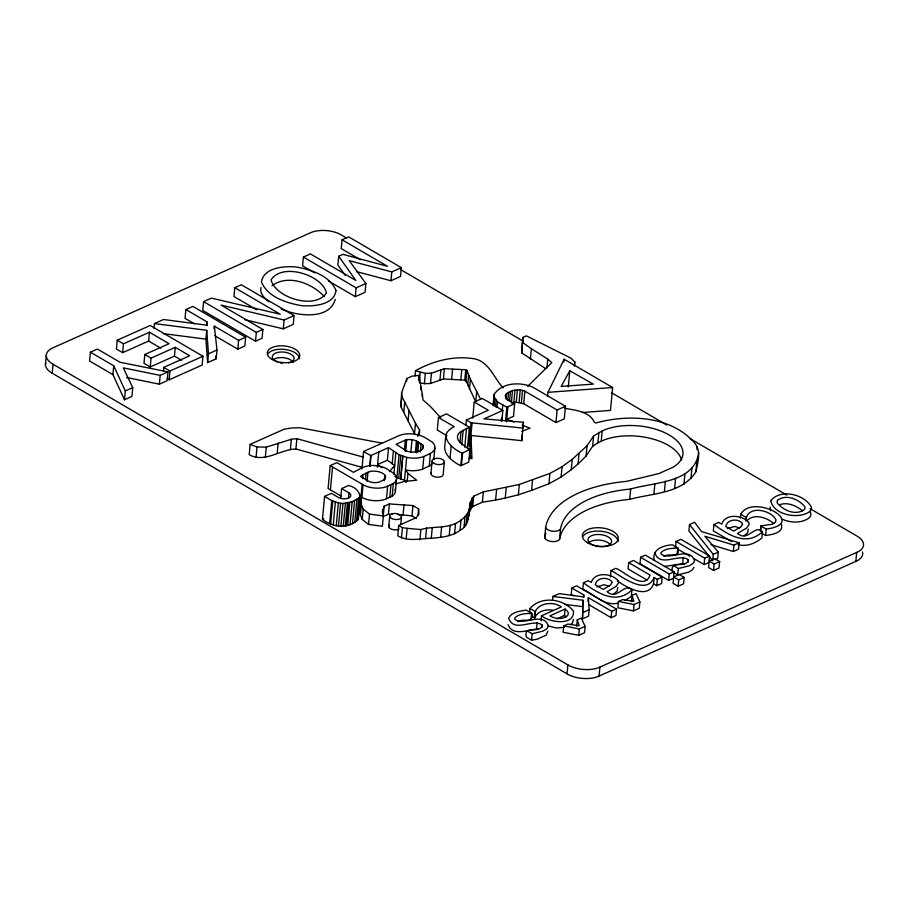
<?xml version="1.0" encoding="UTF-8"?>
<svg xmlns="http://www.w3.org/2000/svg" width="909" height="909" viewBox="0 0 909 909"><rect width="100%" height="100%" fill="white"/><g stroke="black" fill="none" stroke-linecap="round" stroke-linejoin="round"><path stroke-width="1.36" d="M573.624 595.781L571.238 594.384L571.829 588.009L583.794 594.997L583.748 596.929L559.228 593.634L552.888 596.463L552.536 600.292M382.291 512.142L384.132 506.256L389.37 503.916L412.959 505.563L418.594 508.858L418.947 513.937L416.22 517.653L398.71 525.47L397.756 535.787C407.891 542.025 420.31 538.435 431.275 538.287C441.138 537.367 451.898 536.56 460.045 530.322C473.464 523.561 465.715 505.915 473.714 496.178L483.327 491.894L519.323 484.486L549.9 473.419L562.046 466.726L572.238 459.34L587.032 445.762L593.6 435.979L602.19 430.911A46.973 24.054 5.3 0 1 666.899 433.718A46.973 24.054 5.3 0 1 672.774 467.362L658.752 473.623L626.267 481.406A115.25 59.005 5.3 0 0 545.65 527.402L544.696 537.719A7.692 3.943 5.3 0 0 551.615 541.514A7.692 3.943 5.3 0 0 559.535 539.389A100.308 51.358 5.3 0 1 629.698 499.359C652.196 493.121 682.068 493.826 695.919 471.726C697.851 462.226 701.589 450.728 694.271 442.569C670.569 415.652 628.13 414.027 595.69 423.026L594.236 422.174C589.327 410.993 574.965 410.345 564.512 408.232M469.146 515.073L470.203 502.086M476.714 391.552L475.759 401.869L465.976 380.769L464.772 380.064L443.422 379.008L430.514 383.484L424.367 383.678L419.276 382.632M415.015 375.883L415.493 370.724L425.321 373.36L431.468 373.167L444.376 368.69L465.726 369.747L466.942 370.452L470.385 379.167L480.747 399.437M545.627 368.622L521.652 352.84L522.902 337.409L526.379 335.864L570.954 358.18L574.761 361.884L574.443 365.929M521.652 352.84L522.902 337.409M335.228 299.391C329.49 320.491 296.641 316.037 281.211 308.98M573.488 619.438L572.363 623.142L570.591 624.733M260.94 287.437C259.417 293.516 264.564 298.368 268.871 301.788M469.26 458.454L471.964 458.602L470.919 435.479L521.743 440.66L522.266 434.843M501.848 421.208L502.836 410.436L483.974 418.867L523.436 422.265L522.902 428.082L471.078 422.799L466.351 420.038L465.851 425.423M770.128 507.006L770.616 510.813M45.45 364.509L46.279 355.544M862.516 552.047A22.191 11.363 5.3 0 1 855.846 561.376L599.099 676.057A22.327 11.431 5.3 0 1 567.057 673.853L52.222 373.224L53.052 364.259A22.395 11.465 5.3 0 1 53.063 347.749L309.81 233.079A21.771 11.147 5.3 0 1 341.852 235.272L346.749 238.135M167.983 371.883L120.011 362.248L97.411 349.056L90.4 352.192L89.582 360.998L112.921 374.622L124.488 399.755L131.93 396.426L132.748 387.62L123.306 367.861L160.177 375.372L167.983 371.883L167.165 380.689L159.359 384.177L126.578 377.496M112.921 374.622L113.739 365.816L90.4 352.192M167.063 378.599L169.142 379.803L202.139 365.066L202.957 356.26L150.224 325.467L117.227 340.205L116.409 349.011L122.647 352.658L148.621 341.045L160.859 348.192M122.647 352.658L123.465 343.841L149.44 332.239L169.029 343.682L144.815 354.487L143.997 363.293L150.235 366.941L174.437 356.123L181.664 360.35M124.488 399.755L125.306 390.95L113.739 365.816M148.621 341.045L149.44 332.239M150.235 366.941L151.053 358.135L175.255 347.318L189.708 355.76L163.734 367.361L163.381 371.133M153.973 328.615L154.439 323.581L163.552 319.513L207.332 325.252L206.945 321.843L185.879 309.537L185.061 318.355L194.424 323.82M159.359 384.177L160.177 375.372M169.142 379.803L169.96 370.997L202.957 356.26M174.437 356.123L175.255 347.318M256.702 309.787L233.965 296.504L234.783 287.698L280.256 314.253L211.467 298.118L203.593 301.629L202.775 310.435L255.52 341.227L262.076 338.307L262.894 329.49L221.137 305.106L284.119 320.013L294.073 315.559L293.255 324.377L283.301 328.819L244.964 319.752M206.604 325.627L206.945 321.843M214.751 335.682L237.794 349.147L244.816 346.011L245.635 337.205L238.612 340.341L214.354 326.172L216.99 349.988L216.172 358.805L207.638 362.611L205.911 339.114L206.729 330.308L154.439 323.581M207.638 362.611L208.456 353.806L206.729 330.308M214.115 328.683L214.354 326.172M237.794 349.147L238.612 340.341M255.52 341.227L256.338 332.421L262.894 329.49M381.757 443.069L299.947 427.753L291.55 427.98L284.153 429.184L250.134 444.376L249.18 454.693C264.769 463.329 280.108 449.432 295.914 448.989L362.248 467.385M256.065 457.307L257.02 446.989L250.134 444.376M265.348 457.466L266.303 447.148L291.346 439.263L296.868 438.672L363.202 457.079M283.301 328.819L284.119 320.013M277.188 453.466L278.143 443.149M360.384 259.758L341.25 248.589L342.068 239.783L387.507 266.314L342.943 254.361L338.693 256.258L355.851 280.449L310.412 253.918L303.401 257.054L302.583 265.86L314.844 273.018M290.391 449.58L291.346 439.263M295.914 448.989L296.868 438.672M338.693 256.258L337.875 265.064L345.227 275.438M341.614 488.576L348.567 485.463C365.645 489.906 359.578 505.484 358.305 518.834L357.862 519.891C348.056 529.231 332.444 527.447 322.456 519.289L324.581 496.394L331.399 493.348L338.591 497.553A7.408 3.795 5.3 0 0 349.749 497.371L350.488 496.553A7.408 3.795 5.3 0 0 349.011 492.894L341.614 488.576L340.739 497.996M330.217 465.59L363.884 485.213A17.43 8.931 5.3 0 0 387.643 486.167L393.824 483.168A17.839 9.135 5.3 0 0 393.733 473.282L386.314 468.612A17.021 8.715 5.3 0 0 368.531 465.749L363.214 467.135L353.442 472.328L336.841 462.636L330.217 465.59L328.092 488.485L341.091 496.064M330.421 489.837L332.546 466.953M329.649 523.493L331.774 500.598L324.581 496.394M330.637 523.936L332.762 501.041L331.774 500.598M333.262 524.8L335.376 501.916M328.342 280.904L355.317 296.652L356.135 287.846L365.884 283.494L349.249 260.667L391.79 271.916L401.358 267.644L400.539 276.461L390.972 280.733L356.658 271.655M336.228 525.788L338.353 502.904L332.762 501.041M338.466 526.152L340.591 503.268L338.353 502.904M340.864 526.391L342.988 503.495L352.169 501.768L358.68 498.166L360.43 495.939M343.25 526.231L345.375 503.347M365.884 283.494L365.066 292.3L355.317 296.652M345.272 526.016L347.397 503.132M348.511 498.28L349.011 492.894M346.568 525.686L348.692 502.791M347.67 525.402L349.795 502.518M350.045 524.652L352.169 501.768M352.476 523.573L354.601 500.677M354.794 522.243L356.919 499.348M356.567 521.05L358.68 498.166M361.941 468.953L363.566 451.455L399.778 435.309L404.107 434.207A18.748 9.601 5.3 0 1 414.118 434.104L416.629 434.536A18.748 9.601 5.3 0 1 425.332 437.797L431.968 441.922A19.18 9.817 5.3 0 1 430.423 453.432L429.264 466.01L422.708 469.033A18.305 9.374 5.3 0 1 405.744 470.021L407.948 473.339L416.697 480.225L404.63 481.372L395.722 483.94M358.169 515.028L358.305 518.834M358.544 510.983L359.044 505.597M359.544 500.211L360.044 494.826M357.862 519.891L359.987 497.007M362.168 484.247L359.782 509.733L360.441 515.085L362.248 519.471L368.554 524.425L382.394 526.266L383.348 515.948L382.53 509.563M362.646 478.702L363.009 474.657L370.304 471.407A10.76 5.511 5.3 0 1 384.677 474.862L385.598 476.293L385.257 479.123L379.383 481.997A8.42 4.306 5.3 0 1 369.043 481.44L360.487 476.441L363.009 474.657M360.441 515.085L361.407 504.768L360.737 499.416L361.884 497.314L363.043 484.747M365.52 479.747L366.145 473.021M362.248 519.471L363.202 509.154L361.407 504.768M367.1 481.475L367.975 472.055M369.679 466.385L370.679 455.614L388.529 447.637L399.04 454.659L406.914 457.443A18.305 9.374 5.3 0 0 423.867 456.466L430.423 453.432M370.088 466.203L371.077 455.432M390.972 280.733L391.79 271.916M368.554 524.425L369.508 514.108L363.202 509.154M377.36 467.158L378.758 452M384.268 480.611L384.791 475.032M389.461 471.646L394.699 465.374L387.37 460.215L388.529 447.637M384.132 506.256L383.178 516.562L388.416 514.233L392.404 514.426M361.884 497.314L362.714 497.791A17.43 8.931 5.3 0 0 386.484 498.734L387.643 486.167M392.188 463.908L393.358 451.341M386.484 498.734L389.791 497.325L390.961 484.747M388.416 514.233L389.37 503.916M388.734 526.618L389.688 516.301M393.858 474.396L395.858 452.796M401.63 392.552L400.88 406.687L414.538 433.593L415.493 423.276L401.835 396.369L401.63 392.552L406.891 378.496L412.175 376.133L419.049 375.372L423.128 400.074L430.014 406.062L440.729 417.731M392.188 496.03L393.358 483.463M400.88 406.687L401.835 396.369M395.381 491.564L396.551 478.986M404.789 480.338L396.915 477.543L399.04 454.659M403.744 412.334L404.71 402.017M406.653 381.076L406.891 378.496M398.665 478.418L400.789 455.523M400.574 479.179L402.698 456.284M400.755 479.236L402.88 456.341M404.425 449.91L405.323 440.138L407.05 439.74A9.056 4.636 5.3 0 1 411.936 439.717L412.913 439.888A9.056 4.636 5.3 0 1 416.447 441.047L422.753 445.012L422.367 449.205M405.13 451.091L406.164 439.911M408.084 420.867L409.039 410.561M405.664 450.978L406.709 439.808M406.641 457.386L404.516 480.27L406.164 482.531M400.755 524.448L401.483 516.71M397.733 514.687L403.062 514.96L404.016 504.643M401.471 537.958L402.437 527.64L398.71 525.47M407.232 481.077L407.948 473.339M410.834 452.307L411.993 439.729M418.56 380.53L419.049 375.372M419.39 381.337L420.231 372.315M406.187 538.662L407.141 528.345L402.437 527.64M420.628 389.541L420.867 386.961M415.413 452.228L416.447 441.047M416.663 452.818L417.697 441.649M422.287 396.642L422.526 394.063M419.276 434.093L419.64 430.23L415.493 423.276M417.788 451.955L418.697 442.172M416.504 518.516L412.004 515.88L412.959 505.563M424.367 383.678L425.321 373.36M420.333 451.966L421.106 443.581M417.992 515.301L418.594 508.858M430.514 383.484L431.468 373.167M422.708 469.033L423.867 456.466M419.901 539.855L420.867 529.549C432.025 526.152 444.467 528.606 455.523 523.516C463.079 519.778 469.601 513.665 470.101 504.756M430.923 473.6L432.093 461.022M439.933 380.223L440.888 369.906M425.651 537.969L426.605 527.652M433.843 459.238L434.877 448.069M467.396 448.762L469.396 427.219L446.546 413.879L438.456 417.492L437.297 430.059L446.978 435.718M443.422 379.008L444.376 368.69M431.275 538.287L432.229 527.97M469.396 427.219L459.863 432.275A20.771 10.635 5.3 0 0 461.227 443.49L469.896 449.625L468.726 462.192L460.806 465.738A44.086 22.577 5.3 0 1 450.762 459.056L449.273 457.557A44.086 22.577 5.3 0 1 445.33 451.284L444.615 448.069L445.853 435.047L446.933 432.661A32.542 16.657 5.3 0 1 454.205 426.685L438.456 417.492M451.603 379.553L452.557 369.236M444.342 461.863L443.183 474.441A6.147 3.147 5.3 0 1 436.252 477.1A6.147 3.147 5.3 0 1 431.139 472.794M440.638 537.412L441.592 527.095M450.035 458.329L451.205 445.751M460.783 380.155L461.738 369.838M449.228 535.481L450.194 525.163M464.772 380.064L465.726 369.747M459.988 442.569L461.022 431.4M465.942 381.678L466.942 370.452M461.795 444.944L463.17 430.139M467.68 385.586L468.646 375.269M454.568 533.833L455.523 523.516M460.806 465.738L461.977 453.159L469.896 449.625M461.454 465.442L462.613 452.875M469.43 389.484L470.385 379.167M464.749 447.376L466.499 428.525M460.045 530.322L461.011 520.005M471.078 422.799L468.953 445.694L469.953 445.796L470.521 458.034M469.953 445.796L472.078 422.901M472.725 418.185L474.225 402.028L482.27 398.426L502.836 410.436M464.033 527.209L464.988 516.891M466.135 524.788L467.09 514.471M468.124 519.516L469.089 509.199M469.249 512.403L471.271 508.381L472.226 498.064M471.271 508.381L472.76 506.495L473.714 496.178M472.76 506.495L482.361 502.211L483.327 491.894M493.053 405.619L494.087 394.449C502.291 382.155 520.823 381.7 533.276 387.427L565.512 406.255L564.262 418.867L555.944 422.583L523.709 403.744L516.232 402.221L511.335 403.107L512.494 390.529L520.255 389.802L524.868 391.177L557.115 410.004L565.512 406.255M493.632 405.119L494.416 396.733M493.735 405.789L494.087 394.449M495.485 406.834L496.132 399.846M497.007 407.516L497.518 401.926L494.507 397.403M501.279 421.378L501.632 417.515M502.279 410.527L502.802 404.937M482.361 502.211L495.61 500.052L496.575 489.735M506.052 399.096L506.574 393.506L512.494 390.529M505.586 420.697L506.836 407.232L514.664 403.732L513.494 416.311L506.733 419.333L514.255 422.117M507.756 400.687L508.529 392.302M506.495 421.912L507.904 406.755M509.529 401.233L510.438 391.449M513.812 402.573L514.971 389.995M495.61 500.052L505.268 498.041L506.222 487.724M516.232 402.221L517.403 389.643M519.084 402.369L520.255 389.802M521.368 402.835L522.539 390.256M523.709 403.744L524.868 391.177M521.743 440.66L523.436 422.265M530.402 359.032L531.356 348.715L522.607 342.523M505.268 498.041L518.369 494.803L519.323 484.486M518.369 494.803L531.595 490.371L532.549 480.054M546.923 368.077L547.752 359.044L531.356 348.715M547.593 396.358L547.968 392.324L564.148 359.214L612.621 387.518L610.507 410.413L582.385 412.504M547.82 631.21L546.264 635.13L537.117 639.243L531.572 640.186L526.425 637.175C523.152 624.994 538.003 633.641 542.15 626.256L542.128 624.972C532.663 618.097 514.108 633.471 508.665 618.2C511.631 611.689 520.164 611.223 526.311 610.109L531.72 613.268C534.697 624.426 522.993 617.7 517.687 621.79M529.504 613.598L529.981 608.496C540.878 595.69 563.546 598.383 573.431 611.041C574.886 626.415 549.15 622.426 541.514 615.791L541.048 620.892M530.867 619.756L531.72 613.268M531.572 640.186L532.174 633.8L527.015 630.801M531.492 616.097L534.64 617.938C532.594 603.826 552.002 599.917 561.376 606.917L541.514 615.791M534.64 617.938L535.515 611.439M531.595 490.371L548.945 483.736L549.9 473.419M508.074 624.574C512.21 636.289 527.504 630.267 536.526 629.005L537.117 622.631M555.944 422.583L557.115 410.004M563.887 362.009L564.148 359.214M541.889 627.528L542.128 624.972M568.295 386.904L569.795 370.747L593.282 384.132L561.171 386.427L569.795 370.747M548.945 483.736L561.092 477.043L562.046 466.726M574.397 365.748L574.761 361.884M559.535 539.389L560.489 529.072A100.308 51.358 5.3 0 1 630.653 489.042C653.446 482.088 694.237 483.474 698.76 452.682M561.092 477.043L571.284 469.658L572.238 459.34M571.284 469.658L578.09 463.897L579.044 453.58M566.125 616.904L564.478 615.45L565.068 609.075L549.9 615.847C555.251 619.04 562.637 619.802 567.625 615.529L568.398 613.45L567.534 611.257L565.068 609.075M577.295 619.836L579.135 625.778L567.83 624.063L563.75 625.881L563.16 632.255L578.715 635.323L584.544 632.721L585.135 626.346L581.271 618.063L577.295 619.836L576.704 626.21M578.09 463.897L586.066 456.079L587.032 445.762M567.057 673.853L567.886 664.888L53.052 364.259M586.066 456.079L592.645 446.296L593.6 435.979M578.715 635.323L579.317 628.948L585.135 626.346M624.994 600.474L631.323 596.429L631.914 590.043C624.403 581.93 617.336 600.974 607.064 591.691L615.984 586.441L618.597 582.828L618.336 581.01C612.416 573.125 594.509 571.431 591.27 582.464L588.214 580.681L583.419 582.828L582.828 589.202C594.02 594.247 604.871 606.644 618.438 603.053M588.941 604.724L611.121 617.677L615.95 615.529L616.541 609.144L611.712 611.303L588.362 597.668L589.123 609.791L588.532 616.166L582.521 618.847L582.919 600.224L552.888 596.463M583.555 597.554L583.794 594.997M592.645 446.296L597.952 442.717L598.906 432.4M582.521 618.847L582.919 600.224M597.952 442.717L601.235 441.229L602.19 430.911M588.009 601.485L588.362 597.668M599.099 676.057L599.929 667.081L856.676 552.411A22.191 11.363 5.3 0 0 856.687 535.901L810.101 508.699M610.405 576.885L610.996 570.511L615.825 568.352C623.574 570.716 643.97 591.611 650.083 575.09L628.698 562.603L628.108 568.977L647.117 580.078M611.121 617.677L611.712 611.303M632.039 595.384L633.88 601.326L622.574 599.61L618.495 601.428L617.904 607.803L633.471 610.871L639.288 608.269L639.879 601.894L636.016 593.611L632.039 595.384L631.448 601.758M629.698 499.359L630.653 489.042M633.471 610.871L634.062 604.496L639.879 601.894M684.193 577.42L678.705 579.874L673.705 576.954L679.193 574.511L684.193 577.42L683.602 583.805L678.114 586.248L673.114 583.339L674.069 571.852L645.424 555.138L640.606 557.285L640.016 563.66L668.649 580.385L673.478 578.226M653.866 494.439L654.821 484.122M663.843 556.513C669.149 552.422 680.852 559.149 677.875 547.991L672.467 544.832C663.684 545.264 651.367 549.116 654.287 560.614M653.571 583.851L654.162 577.465L657.343 579.328L662.161 577.17L661.57 583.544L656.741 585.703L653.571 583.851C647.787 600.065 625.608 586.748 617.381 580.953M664.422 491.428L665.377 481.111M656.741 585.703L657.343 579.328M674.626 488.508L675.58 478.202M668.649 580.385L669.24 574.011L674.069 571.852M672.58 571.897C669.308 559.717 684.159 568.364 688.306 560.978L688.283 559.694C678.818 552.82 660.264 568.193 654.821 552.922M675.467 547.832L676.057 541.457L680.886 539.298L709.52 556.024L708.566 567.5L713.565 570.42L719.053 567.966L719.644 561.592L714.644 558.671L709.156 561.126L714.156 564.046L719.644 561.592M677.023 554.479L677.875 547.991M683.932 484.349L684.897 474.043M693.999 567.273L692.419 569.852L688.658 572.159L677.728 574.897L678.33 568.523L673.171 565.512M678.114 586.248L678.705 579.874M664.309 566.5L682.682 563.728L683.273 557.353M690.976 478.339L691.931 468.021M689.488 524.573L688.897 530.947L712.679 560.728L713.27 554.342L689.488 524.573L694.646 522.266L701.453 531.538L739.131 542.798L738.528 549.172L733.324 551.502L710.895 544.627M696.942 449.523L697.18 446.944M695.919 471.726L696.885 461.408M688.045 562.239L688.283 559.694M694.556 558.978L704.1 564.546L704.691 558.171L709.52 556.024M738.256 544.673C746.607 547.025 755.311 543.264 761.833 538.139L762.424 531.754C754.902 523.641 747.834 542.684 737.563 533.401L746.494 528.152L749.096 524.538L748.846 522.72C742.926 514.835 725.018 513.142 721.769 524.175L718.724 522.391L713.929 524.538L713.338 530.913L731.7 541.639M713.565 570.42L714.156 564.046M739.131 542.798L733.915 545.127L704.895 536.242L718.292 552.104L717.701 558.478L715.19 559.603M733.324 551.502L733.915 545.127M740.38 518.05L740.733 514.233C752.652 492.837 809.09 523.186 766.219 529.106L760.81 525.947L760.333 531.049M745.903 519.937C747.255 504.972 770.787 509.506 775.968 519.8L775.457 522.221L772.786 524.141L760.81 525.947M746.073 521.084L746.425 517.266M760.617 530.924L761.094 525.822M781.479 524.504C783.899 532.89 771.377 534.753 765.628 535.492L766.219 529.106M855.846 561.376L856.676 552.411M417.731 436.434L419.64 430.23M534.924 617.813C537.48 610.768 546.548 608.996 553.195 610.325M654.162 577.465C646.163 596.565 620.302 575.283 610.996 570.511M506.574 393.506L505.211 395.654L506.006 397.767L507.722 399.687L514.664 403.732M527.674 386.325L551.808 362.6L547.752 359.044M747.096 520.482C754.584 513.267 766.719 517.528 773.661 523.425M271.973 285.71C288.153 273.825 312.014 283.21 324.399 296.607M631.914 590.043C615.95 604.974 598.02 593.27 583.419 582.828M762.424 531.754C746.448 546.684 728.529 534.981 713.929 524.538M613.745 593.963L617.097 591.1L617.745 587.384M744.255 535.674L747.596 532.81L748.255 529.095M596.929 586.907L604.167 584.714L609.269 586.271M727.439 528.618L734.677 526.425L739.778 527.981M389.791 497.325L392.654 495.735A17.839 9.135 5.3 0 0 395.074 489.235M185.879 309.537L192.89 306.413L245.635 337.205M234.783 287.698L241.34 284.767L294.073 315.559M342.068 239.783L348.624 236.851L401.358 267.644M125.306 390.95L132.748 387.62M208.456 353.806L216.99 349.988M415.493 370.724C432.729 361.123 452.796 355.726 472.521 358.544C488.485 360.089 493.61 377.746 503.132 387.927M405.323 440.138L396.108 444.251L406.664 451.103A11.567 5.92 5.3 0 0 419.367 451.148A11.567 5.92 5.3 0 0 422.753 445.012M466.351 420.038L488.292 410.243L474.225 402.028M387.37 460.215L377.599 464.579L381.996 467.817M322.456 519.289L323.729 518.721M571.829 588.009L576.647 585.851L616.541 609.144M628.698 562.603L633.528 560.455L662.161 577.17M556.887 618.836L564.478 615.45M583.124 612.473L589.123 609.791M713.27 554.342L718.292 552.104M704.1 564.546L708.929 562.398M779.467 504.836C787.535 501.586 796.239 505.881 802.602 510.778M564.398 627.369L556.535 628.005L548.002 625.869M521.755 431.332L530.072 428.207L522.164 425.162M678.33 568.523L689.249 565.784L693.01 563.478L694.59 560.887C689.476 545.616 670.365 561.126 660.934 553.967L660.968 552.661C665.206 548.32 671.933 548.286 677.614 548.104M532.174 633.8L543.093 631.062L546.854 628.755L548.434 626.176C543.321 610.893 524.209 626.415 514.778 619.245L514.812 617.938C519.05 613.598 525.777 613.564 531.47 613.382M547.968 392.324L612.621 387.518M257.02 446.989L266.303 447.148M407.141 528.345L420.867 529.549M340.591 503.268L342.988 503.495M403.062 514.96L412.004 515.88M564.58 604.383L582.328 606.598M163.256 333.626L205.911 339.114M369.508 514.108L383.348 515.948M682.682 563.728L684.522 564.046M536.526 629.005L538.367 629.323M618.495 601.428L634.062 604.496M563.75 625.881L579.317 628.948M782.479 519.312C790.5 522.72 800.386 523.425 808.044 518.687A16.203 8.295 5.3 0 0 810.873 513.585L810.226 511.619M497.518 401.926L506.836 407.232M400.687 269.632L523.266 341.205M611.53 392.745L666.683 424.957M689.976 438.558L786.819 495.098M303.401 257.054L356.135 287.846M740.733 514.233L746.141 517.391M762.378 533.594L765.628 535.492M676.057 541.457L704.691 558.171M677.853 549.218L689.783 556.194M673.614 572.5L677.728 574.897M203.593 301.629L256.338 332.421M640.606 557.285L669.24 574.011M363.566 451.455L370.679 455.614M394.801 476.305L396.915 477.543M144.815 354.487L151.053 358.135M117.227 340.205L123.465 343.841M163.734 367.361L169.96 370.997M529.981 608.496L535.231 611.564M445.785 435.502L446.489 438.706A44.086 22.577 5.3 0 0 450.444 444.99L451.921 446.489A44.086 22.577 5.3 0 0 461.977 453.159M215.865 355.998L216.172 358.805M52.222 373.224A22.395 11.465 5.3 0 1 45.655 362.998M599.929 667.081A22.327 11.431 5.3 0 1 567.886 664.888M277.745 362.157A10.953 5.613 5.3 0 1 274.848 353.465A10.953 5.613 5.3 0 1 291.573 354.612A10.953 5.613 5.3 0 1 288.664 362.907M282.256 363.191A10.953 5.613 5.3 0 1 280.381 362.896M273.234 359.771A10.953 5.613 5.3 0 1 284.119 357.748A10.953 5.613 5.3 0 1 293.243 362.498M595.304 545.923A11.84 6.068 5.3 0 1 592.327 535.39A11.84 6.068 5.3 0 1 611.382 540.241A11.84 6.068 5.3 0 1 596.27 546.173M589.316 542.241A11.84 6.068 5.3 0 1 609.746 544.082M267.507 354.408A16.305 8.351 5.3 0 1 285.335 349.499A16.305 8.351 5.3 0 1 299.47 358.771M582.601 536.844A18.055 9.249 5.3 0 1 602.337 531.401A18.055 9.249 5.3 0 1 617.984 541.673M544.696 537.719A115.25 59.005 5.3 0 1 545.832 533.151M560.489 529.072A7.692 3.943 5.3 0 1 552.57 531.197A7.692 3.943 5.3 0 1 545.65 527.402M601.235 441.229A46.973 24.054 5.3 0 1 649.424 438.127A46.973 24.054 5.3 0 1 681.557 459.909M431.877 464.101A19.18 9.817 5.3 0 1 429.264 466.01M433.434 458.136A19.18 9.817 5.3 0 1 433.729 459.397M399.062 529.129A5.92 3.034 5.3 0 1 391.347 529.129A5.92 3.034 5.3 0 1 389.336 525.118M336.046 290.573C333.876 305.106 313.866 306.447 302.061 305.754C286.903 303.095 267.916 297.391 261.462 282.063C263.587 267.507 283.676 266.076 295.493 266.86C310.651 269.53 329.558 275.245 336.046 290.573M770.718 500.632C773.502 514.824 797.227 519.312 808.635 512.312A16.203 8.295 5.3 0 0 811.464 507.211C804.567 494.189 780.797 488.406 770.718 500.632M612.007 582.442L610.632 584.919L603.212 589.441L595.27 584.805C596.486 577.613 606.905 576.556 611.484 581.169L612.007 582.442M742.505 524.152L741.142 526.629L733.722 531.151L725.768 526.516C726.995 519.323 737.415 518.266 741.994 522.88L742.505 524.152M777.445 500.336L777.036 502.632C782.865 510.403 796.034 516.164 804.647 509.37L805.09 507.086C799.25 499.314 786.058 493.587 777.445 500.336M326.479 292.868C315.162 310.321 275.166 297.641 271.087 279.79C282.335 262.247 322.309 275.063 326.479 292.868M272.018 359.396A16.305 8.351 5.3 0 0 299.22 357.51A16.305 8.351 5.3 0 0 279.324 345.886A16.305 8.351 5.3 0 0 272.018 359.396M587.566 542.741A18.055 9.249 5.3 0 0 617.677 540.639A18.055 9.249 5.3 0 0 595.645 527.777A18.055 9.249 5.3 0 0 587.566 542.741M391.688 518.528A5.92 3.034 5.3 0 0 401.38 517.494A5.92 3.034 5.3 0 0 393.688 513.494A5.92 3.034 5.3 0 0 391.688 518.528M433.888 463.385A6.147 3.147 5.3 0 0 444.137 462.67A6.147 3.147 5.3 0 0 436.638 458.284A6.147 3.147 5.3 0 0 433.888 463.385"/></g></svg>
